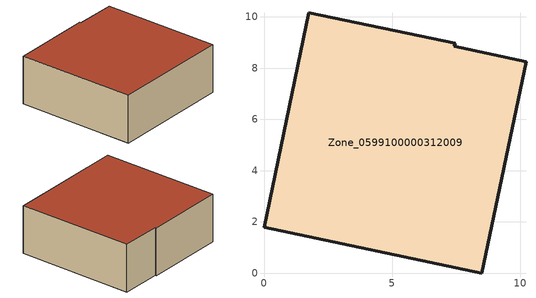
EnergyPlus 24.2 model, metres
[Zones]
Zone_0599100000312009
 floor ground (C_G): 7.46,8.97 7.44,8.87 10.23,8.24 8.51,0 0,1.79 1.74,10.16 z0
 wall outside (C_F): 7.46,8.97 1.74,10.16 0,1.79 8.51,0 10.23,8.24 7.44,8.87 7.46,8.97 z0:3.46
 roof outside (C_R): 7.44,8.87 7.46,8.97 1.74,10.16 0,1.79 8.51,0 10.23,8.24 z3.46
[BUILDING]
Pand.0599100000312009: North Axis=0; Terrain=City; Loads Convergence Tolerance Value=0.04; Temperature Convergence Tolerance Value=0.4; Solar Distribution=FullExterior; Maximum Number of Warmup Days=25; Minimum Number of Warmup Days=1
[Site:Location]
Rotterdam.The.Hague.AP_ZH_NLD Design_Conditions: Latitude=51.96; Longitude=4.45; Time Zone=1; Elevation=-4.5
[SITE:GROUNDTEMPERATURE:BUILDINGSURFACE]
18, 18, 18, 18, 18, 18, 18, 18, 18, 18, 18, 18
[MATERIAL] Thermal Absorptance=0.9; Solar Absorptance=0.7; Visible Absorptance=0.7
Name | Roughness | Thickness | Conductivity | Density | Specific Heat
G.TC.1946-1964 | MediumSmooth | 0.15 | 1 | 540 | 1210
F.TC.1946-1964 | Rough | 0.3 | 0.857143 | 1920 | 840
R.TC.1946-1964 | MediumRough | 0.2 | 0.235294 | 1500 | 1000
[CONSTRUCTION]
C_G: G.TC.1946-1964
C_F: F.TC.1946-1964
C_R: R.TC.1946-1964
[ZONE]
Zone_0599100000312009: Type=1; Multiplier=1; Ceiling Height=Autocalculate; Volume=Autocalculate; Floor Area=autocalculate; Part of Total Floor Area=Yes
[ZONEINFILTRATION:DESIGNFLOWRATE]
Infil_Zone_0599100000312009: Zone or ZoneList or Space or SpaceList=Zone_0599100000312009; Schedule=AlwaysOn; Design Flow Rate Calculation Method=Flow/Area; Flow Rate per Floor Area=0.003; Constant Term Coefficient=1; Temperature Term Coefficient=0; Velocity Term Coefficient=0; Velocity Squared Term Coefficient=0
[HVACTEMPLATE:ZONE:IDEALLOADSAIRSYSTEM]
Zone_0599100000312009: Maximum Heating Supply Air Temperature=50; Minimum Cooling Supply Air Temperature=13; Maximum Heating Supply Air Humidity Ratio=0.0156; Minimum Cooling Supply Air Humidity Ratio=0.0077; Heating Limit=NoLimit; Cooling Limit=NoLimit; Dehumidification Control Type=ConstantSensibleHeatRatio; Cooling Sensible Heat Ratio=0.7; Dehumidification Setpoint=60; Humidification Control Type=None; Humidification Setpoint=30; Outdoor Air Method=None; Outdoor Air Flow Rate per Person=0.00944; Outdoor Air Flow Rate per Zone Floor Area=0; Outdoor Air Flow Rate per Zone=0; Demand Controlled Ventilation Type=None; Outdoor Air Economizer Type=NoEconomizer; Heat Recovery Type=None; Sensible Heat Recovery Effectiveness=0.7; Latent Heat Recovery Effectiveness=0.65
[ZONECONTROL:THERMOSTAT]
ThermostatControl_Zone_0599100000312009: Zone or ZoneList=Zone_0599100000312009; Control Type Schedule=DualSetpointControlType; Control 1=Thermostat_Zone_0599100000312009; Temperature Difference Between Cutout And Setpoint=0
[THERMOSTATSETPOINT:DUALSETPOINT]
Thermostat_Zone_0599100000312009: Heating Setpoint Temperature Schedule=HeatingSetpoint_Zone_0599100000312009; Cooling Setpoint Temperature Schedule=CoolingSetpoint_Zone_0599100000312009
[SCHEDULE:COMPACT]
HeatingSetpoint_Zone_0599100000312009: Through: 12/31, For: AllDays, Until: 24:00, 21
CoolingSetpoint_Zone_0599100000312009: Through: 12/31, For: AllDays, Until: 24:00, 24
DualSetpointControlType: Through: 12/31, For: AllDays, Until: 24:00, 4
AlwaysOn: Through: 12/31, For: AllDays, Until: 24:00, 1
